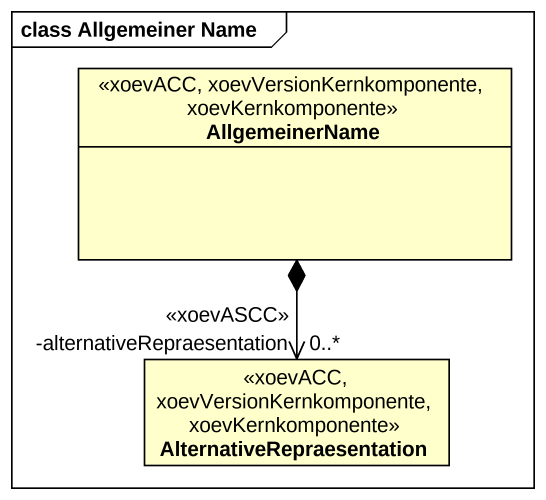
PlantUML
@startuml
mainframe class Allgemeiner Name
hide circle
hide empty members
class AllgemeinerName <<xoevACC, xoevVersionKernkomponente, xoevKernkomponente>>
class AlternativeRepraesentation <<xoevACC, xoevVersionKernkomponente, xoevKernkomponente>>
AllgemeinerName *--> "-alternativeRepraesentation\n0..*\n<<xoevASCC>>" AlternativeRepraesentation
@enduml
